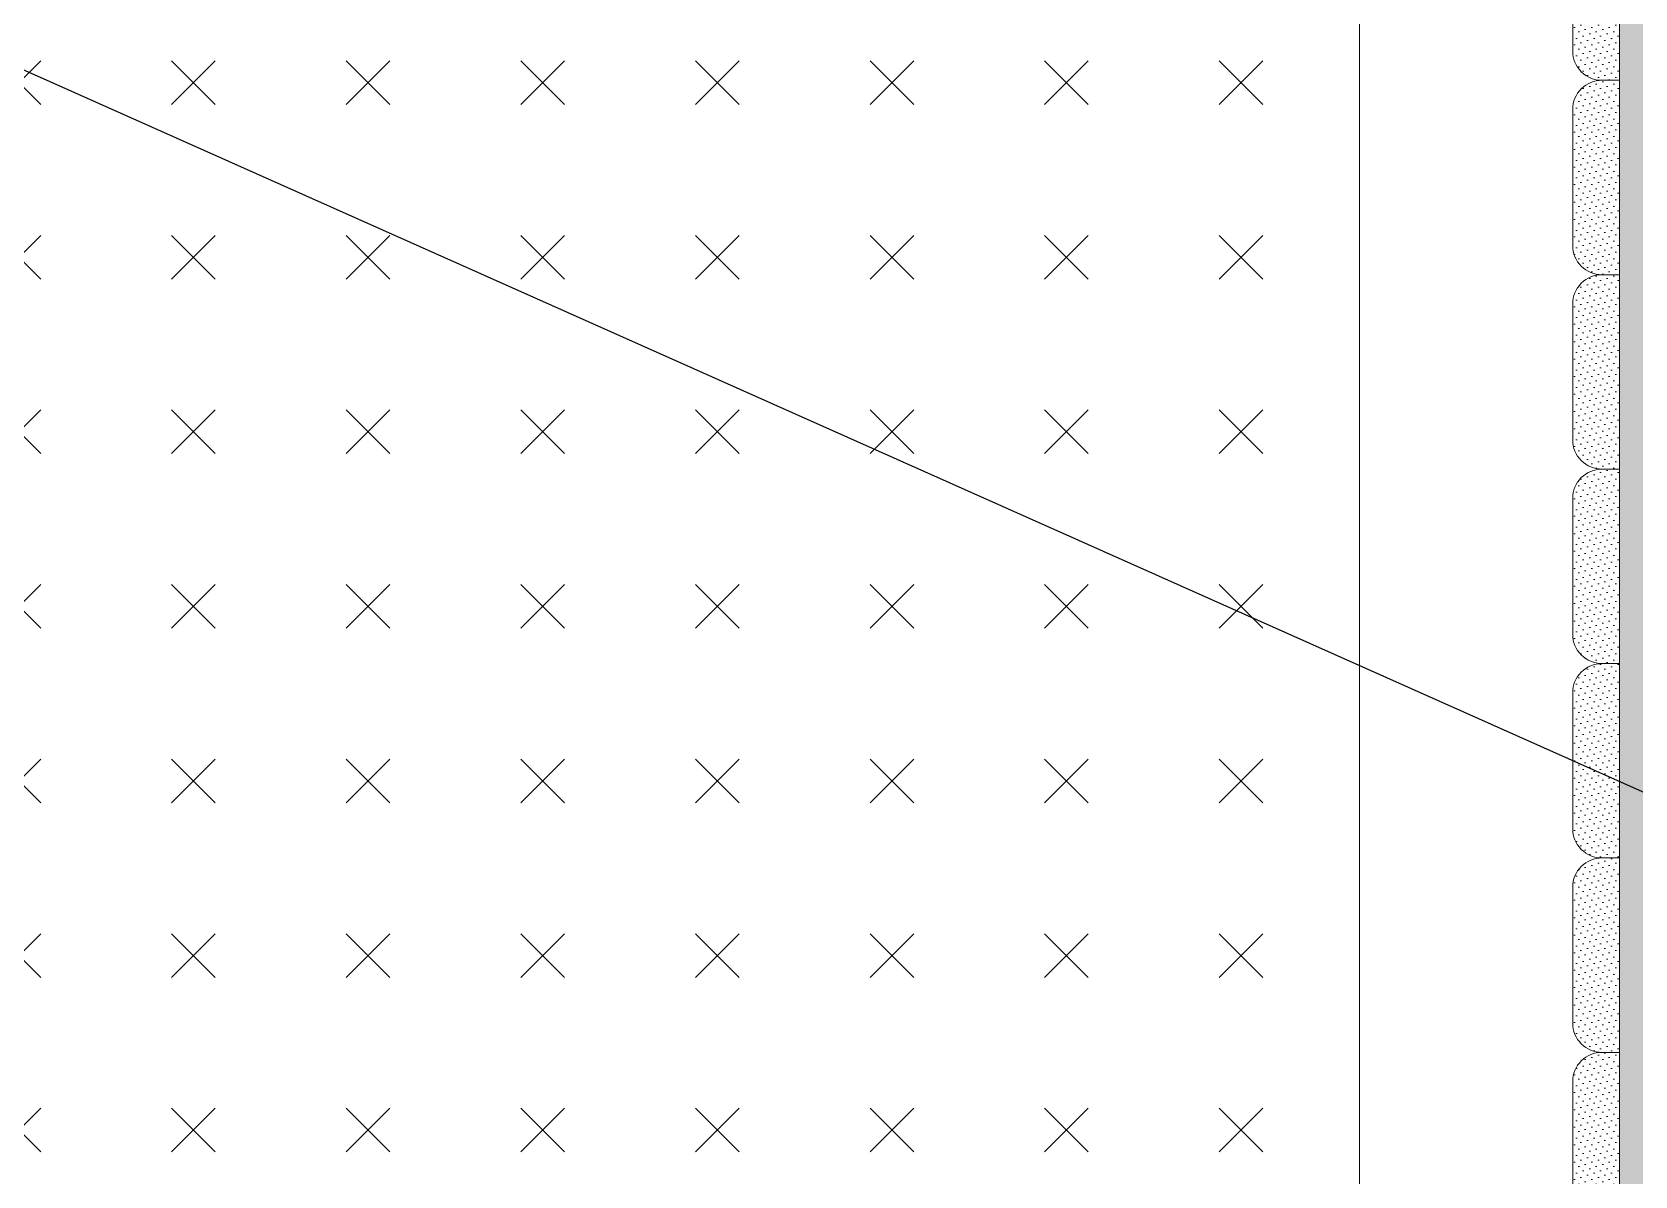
# Model space of a CAD drawing. Header units: inches. Extents: x 4017 to 5703, y -944 to 2840.
# Drawn here: x 4347.55 to 4388.77, y 413.52 to 442.94 of the extents above; entities that cross this region are included whole.
import ezdxf

# ---------------------------------------------------------------- set-up
doc = ezdxf.new("R2010")
doc.units = ezdxf.units.IN
doc.header["$MEASUREMENT"] = 0
doc.layers.get('0').update_dxf_attribs({"color": 5})
doc.layers.add('1 - bed panels', color=170, linetype='Continuous', lineweight=9)
doc.layers.add('1 - plaster', color=1, linetype='Continuous', lineweight=9)
doc.layers.add('A-dim-work', color=8, linetype='Continuous')
doc.styles.get("Standard").update_dxf_attribs({"font": 'arial.ttf'})
doc.dimstyles.new('D-50', dxfattribs={"dimtxt": 11, "dimasz": 0.5, "dimexe": 0.2, "dimexo": 0, "dimgap": 0.8, "dimtad": 0, "dimdec": 0, "dimdsep": 46, "dimtxsty": 'Standard', "dimblk": 'ar11', "dimcen": 20, "dimdle": 0.1, "dimse1": 1, "dimse2": 1, "dimclrt": 2, "dimadec": 0, "dimazin": 0, "dimtfac": 1, "dimtdec": 0, "dimtix": 1, "dimtmove": 2, "dimatfit": 3, "dimfxl": 1, "dimtvp": 1, "dimtolj": 1, "dimlwd": -1, "dimlwe": -1, "dimarcsym": 0})
pattern_1 = [(135, (-4522.99661, 5622.86587), (-0.1683798023, -0.0561266008), [0, -0.15875])]

# ---------------------------------------------------------------- blocks, each defined once
blk = doc.blocks.new('ar11')
for p, q in [((0, 14.8866), (0, -14.8866)), ((-4.2426, -4.2426), (4.2426, 4.2426)), ((-12.4055, 0), (12.4055, 0))]:
    blk.add_line(p, q)
blk = doc.blocks.new('wallbig')
at = {"layer": '1 - plaster', "true_color": 0xe0a352}
blk.add_hatch(color=33, dxfattribs=at).paths.add_polyline_path([(-16.6, 218.366), (-17.8, 218.366), (-17.8, 5.366), (-16.6, 5.366)])
at = {"layer": '1 - plaster'}
blk.add_lwpolyline([(-17.8, 218.389), (-16.6, 218.366), (-16.6, 6.2), (-17.8, 6.2), (-17.8, 218.389)], dxfattribs=at)
blk = doc.blocks.new('bad2big')
at = {"layer": '1 - bed panels', "true_color": 0xc2c2c2}
h = blk.add_hatch(dxfattribs=at)
h.set_pattern_fill('CROSS', color=9, scale=0.5, angle=135)
h.set_pattern_definition([(135, (-268.083, -3.452), (-4.490128, 4e-16), [1.5875, -4.7625]), (225, (-268.083, -2.3296), (-4e-16, -4.490128), [1.5875, -4.7625])])
edge = h.paths.add_edge_path()
edge.add_line((-11.68, 209.5), (-141.68, 209.5))
edge.add_arc((-141.68, 204.5), 5, 90, 180)
edge.add_line((-146.68, 204.5), (-146.68, 14.5))
edge.add_arc((-141.68, 14.5), 5, 180, 270)
edge.add_line((-141.68, 9.5), (-11.68, 9.5))
edge.add_arc((-11.68, 14.5), 5, 270, 360)
edge.add_line((-6.68, 14.5), (-6.68, 204.5))
edge.add_arc((-11.68, 204.5), 5, 0, 90)
edge = h.paths.add_edge_path(flags=0)
edge.add_arc((-82.207, 172.5), 3, 270, 360)
edge.add_line((-79.207, 172.5), (-79.207, 201.5))
edge.add_arc((-82.207, 201.5), 3, 0, 90)
edge.add_line((-82.207, 204.5), (-133.07, 204.5))
edge.add_arc((-133.07, 201.5), 3, 90, 180)
edge.add_line((-136.07, 201.5), (-136.07, 172.5))
edge.add_arc((-133.07, 172.5), 3, 180, 270)
edge.add_line((-133.07, 169.5), (-82.207, 169.5))
edge = h.paths.add_edge_path(flags=0)
edge.add_arc((-68.83, 172.5), 3, 180, 270)
edge.add_line((-68.83, 169.5), (-17.967, 169.5))
edge.add_arc((-17.967, 172.5), 3, 270, 360)
edge.add_line((-14.967, 172.5), (-14.967, 201.5))
edge.add_arc((-17.967, 201.5), 3, 0, 90)
edge.add_line((-17.967, 204.5), (-68.83, 204.5))
edge.add_arc((-68.83, 201.5), 3, 90, 180)
edge.add_line((-71.83, 201.5), (-71.83, 172.5))
at = {"layer": '1 - bed panels', "true_color": 0x334acc}
h = blk.add_hatch(dxfattribs=at)
h.set_pattern_fill('DOTS', color=162, scale=0.1, angle=135, style=0)
h.set_pattern_definition(pattern_1)
edge = h.paths.add_edge_path()
edge.add_line((-1.2, 50.949), (-1.2, 54.449))
edge.add_arc((-0.45, 54.449), 0.75, 90, 180, ccw=False)
edge.add_line((-0.45, 55.199), (0, 55.199))
edge.add_line((0, 55.199), (0, 50.199))
edge.add_line((0, 50.199), (-0.45, 50.199))
edge.add_arc((-0.45, 50.949), 0.75, 180, 270, ccw=False)
h = blk.add_hatch(dxfattribs=at)
h.set_pattern_fill('DOTS', color=162, scale=0.1, angle=135, style=0)
h.set_pattern_definition(pattern_1)
edge = h.paths.add_edge_path()
edge.add_line((-1.2, 45.949), (-1.2, 49.449))
edge.add_arc((-0.45, 49.449), 0.75, 90, 180, ccw=False)
edge.add_line((-0.45, 50.199), (0, 50.199))
edge.add_line((0, 50.199), (0, 45.199))
edge.add_line((0, 45.199), (-0.45, 45.199))
edge.add_arc((-0.45, 45.949), 0.75, 180, 270, ccw=False)
h = blk.add_hatch(dxfattribs=at)
h.set_pattern_fill('DOTS', color=162, scale=0.1, angle=135, style=0)
h.set_pattern_definition(pattern_1)
edge = h.paths.add_edge_path()
edge.add_line((-1.2, 40.949), (-1.2, 44.449))
edge.add_arc((-0.45, 44.449), 0.75, 90, 180, ccw=False)
edge.add_line((-0.45, 45.199), (0, 45.199))
edge.add_line((0, 45.199), (0, 40.199))
edge.add_line((0, 40.199), (-0.45, 40.199))
edge.add_arc((-0.45, 40.949), 0.75, 180, 270, ccw=False)
h = blk.add_hatch(dxfattribs=at)
h.set_pattern_fill('DOTS', color=162, scale=0.1, angle=135, style=0)
h.set_pattern_definition(pattern_1)
edge = h.paths.add_edge_path()
edge.add_line((-1.2, 35.949), (-1.2, 39.449))
edge.add_arc((-0.45, 39.449), 0.75, 90, 180, ccw=False)
edge.add_line((-0.45, 40.199), (0, 40.199))
edge.add_line((0, 40.199), (0, 35.199))
edge.add_line((0, 35.199), (-0.45, 35.199))
edge.add_arc((-0.45, 35.949), 0.75, 180, 270, ccw=False)
h = blk.add_hatch(dxfattribs=at)
h.set_pattern_fill('DOTS', color=162, scale=0.1, angle=135, style=0)
h.set_pattern_definition(pattern_1)
edge = h.paths.add_edge_path()
edge.add_line((-1.2, 30.949), (-1.2, 34.449))
edge.add_arc((-0.45, 34.449), 0.75, 90, 180, ccw=False)
edge.add_line((-0.45, 35.199), (0, 35.199))
edge.add_line((0, 35.199), (0, 30.199))
edge.add_line((0, 30.199), (-0.45, 30.199))
edge.add_arc((-0.45, 30.949), 0.75, 180, 270, ccw=False)
h = blk.add_hatch(dxfattribs=at)
h.set_pattern_fill('DOTS', color=162, scale=0.1, angle=135, style=0)
h.set_pattern_definition(pattern_1)
edge = h.paths.add_edge_path()
edge.add_line((-1.2, 25.949), (-1.2, 29.449))
edge.add_arc((-0.45, 29.449), 0.75, 90, 180, ccw=False)
edge.add_line((-0.45, 30.199), (0, 30.199))
edge.add_line((0, 30.199), (0, 25.199))
edge.add_line((0, 25.199), (-0.45, 25.199))
edge.add_arc((-0.45, 25.949), 0.75, 180, 270, ccw=False)
h = blk.add_hatch(dxfattribs=at)
h.set_pattern_fill('DOTS', color=162, scale=0.1, angle=135, style=0)
h.set_pattern_definition(pattern_1)
edge = h.paths.add_edge_path()
edge.add_line((-1.2, 20.949), (-1.2, 24.449))
edge.add_arc((-0.45, 24.449), 0.75, 90, 180, ccw=False)
edge.add_line((-0.45, 25.199), (0, 25.199))
edge.add_line((0, 25.199), (0, 20.199))
edge.add_line((0, 20.199), (-0.45, 20.199))
edge.add_arc((-0.45, 20.949), 0.75, 180, 270, ccw=False)
at = {"layer": '1 - bed panels', "color": 9, "true_color": 0xc2c2c2}
blk.add_lwpolyline([(-11.68, 209.5), (-141.68, 209.5, 0.414214), (-146.68, 204.5), (-146.68, 14.5, 0.414214), (-141.68, 9.5), (-11.68, 9.5, 0.414214), (-6.68, 14.5), (-6.68, 204.5, 0.414214)], format="xyb", close=True, dxfattribs=at)
at = {"layer": '1 - bed panels'}
for points in [[(-1.2, 50.949), (-1.2, 54.449, -0.414214), (-0.45, 55.199), (0, 55.199), (0, 50.199), (-0.45, 50.199, -0.414214)], [(-1.2, 45.949), (-1.2, 49.449, -0.414214), (-0.45, 50.199), (0, 50.199), (0, 45.199), (-0.45, 45.199, -0.414214)], [(-1.2, 40.949), (-1.2, 44.449, -0.414214), (-0.45, 45.199), (0, 45.199), (0, 40.199), (-0.45, 40.199, -0.414214)], [(-1.2, 35.949), (-1.2, 39.449, -0.414214), (-0.45, 40.199), (0, 40.199), (0, 35.199), (-0.45, 35.199, -0.414214)], [(-1.2, 30.949), (-1.2, 34.449, -0.414214), (-0.45, 35.199), (0, 35.199), (0, 30.199), (-0.45, 30.199, -0.414214)], [(-1.2, 25.949), (-1.2, 29.449, -0.414214), (-0.45, 30.199), (0, 30.199), (0, 25.199), (-0.45, 25.199, -0.414214)], [(-1.2, 20.949), (-1.2, 24.449, -0.414214), (-0.45, 25.199), (0, 25.199), (0, 20.199), (-0.45, 20.199, -0.414214)]]:
    blk.add_lwpolyline(points, format="xyb", close=True, dxfattribs=at)

msp = doc.modelspace()

# ---------------------------------------------------------------- block references
for name, p in [('wallbig', (4406.17, 384.095)), ('bad2big', (4388.371, 391.495))]:
    msp.add_blockref(name, p)

# ---------------------------------------------------------------- leaders
at = {"layer": 'A-dim-work', "color": 6, "lineweight": 40, "ltscale": 20}
msp.add_leader([(4241.015, 489.378), (4409.496, 414.241), (4456.007, 414.241)], dimstyle='D-50', override={"dimasz": 5, "dimfxl": 1.25, "dimfxlon": 1}, dxfattribs=at)

doc.saveas('drawing.dxf')
